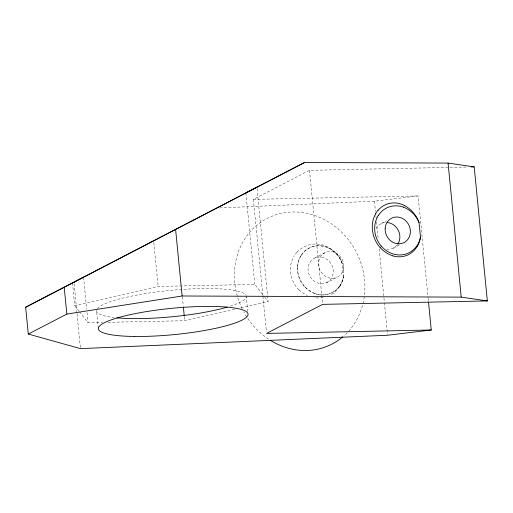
<?xml version="1.0" encoding="UTF-8"?>
<svg xmlns="http://www.w3.org/2000/svg" width="513" height="513" viewBox="0 0 513 513"><rect width="100%" height="100%" fill="white"/><g stroke="black" fill="none" stroke-linecap="round" stroke-linejoin="round"><path stroke-width="0.38" stroke-dasharray="2.56 1.92" d="M296.95 252.204L296.232 253.018A26.426 24.855 54.8 0 0 294.302 255.673M262.829 295.347L253.416 199.371L309.506 170.329L467.811 167.02M314.809 257.988L325.325 252.543M381.415 223.495L386.327 220.956M326.499 282.721A13.684 12.331 62.6 0 0 327.429 259.687A13.684 12.331 62.6 0 0 308.037 268.658A13.684 12.331 62.6 0 0 326.499 282.721L337.015 277.276A13.684 12.331 62.6 0 0 337.945 254.243A13.684 12.331 62.6 0 0 318.554 263.214A13.684 12.331 62.6 0 0 337.015 277.276M393.112 248.234L399.422 244.964M72.506 282.939L74.725 305.588L158.132 286.427L254.833 284.401L264.323 296.649M107.999 322.311L184.718 320.708L235.384 309.07M240.841 307.813L268.126 301.541L257.064 188.758M219.699 207.945L374.458 201.199L418.114 195.928L428.073 297.457M253.416 199.371L418.114 195.928M79.47 311.712L88.018 322.728L102.401 322.433M299.008 289.794L300.714 291.32A28.94 27.221 54.8 0 0 307.499 295.539M304.722 286.677L304.068 285.946A24.733 22.296 62.6 0 1 297.649 270.838A25.336 22.835 62.6 0 1 299.81 257.853A24.06 21.687 62.6 0 1 301.131 255.436M264.804 297.258L268.126 301.541M74.725 305.588L78.996 311.096M428.15 298.252L428.458 301.426M374.458 201.199L375.471 211.51M375.856 215.473L376.016 217.063M376.478 221.821L378.113 238.474M379.126 248.792L384.333 301.933M384.41 302.728L387.527 334.457M325.896 246.125A28.67 26.971 54.8 0 1 336.637 253.832L337.304 254.608A26.804 25.214 54.8 0 1 341.915 262.541L343.351 277.155M309.506 170.329L322.574 303.587M262.906 296.142L266.407 331.834M245.868 192.959L254.833 284.401M247.76 311.474L246.311 296.713A75.244 13.197 -5.6 0 1 229.888 306.299M182.378 296.854L183.314 306.396M184.327 316.733L184.718 320.708M153.817 242.412L158.132 286.427M98.291 328.294L96.54 310.423A75.244 13.197 -5.6 0 0 114.001 317.534M83.548 277.148L86.71 309.371M87.018 312.513L88.018 322.728M74.103 283.695L76.976 313.001M77.053 313.789L80.394 347.846M268.479 339.106A70.685 63.721 62.6 0 1 243.746 311.891M242.098 308.685A70.685 63.721 62.6 0 1 264.028 220.199A70.685 63.721 62.6 0 1 351.097 243.451A70.685 63.721 62.6 0 1 343.954 335.88M397.075 245.156A13.684 12.331 62.6 0 1 386.27 249.094M376.029 228.747A13.684 12.331 62.6 0 1 385.949 222.462M339.798 286.446A27.176 25.56 54.8 0 0 343.338 277.155A24.913 22.457 62.6 0 1 340.19 285.286M341.915 262.541A24.579 22.162 62.6 0 0 336.592 254.025A25.926 23.367 62.6 0 0 326.255 247.106M339.721 286.395A27.843 26.189 54.8 0 1 329.821 295.366M323.119 297.591A27.843 26.189 54.8 0 1 313.918 297.591M298.964 289.839A27.221 25.605 54.8 0 1 294.372 255.724M297.014 252.268A27.914 26.253 54.8 0 1 325.922 246.054M301.214 255.493A24.99 22.527 62.6 0 1 326.268 247.048M315.053 293.603A25.926 23.367 62.6 0 1 304.728 286.671M340.1 285.215A24.99 22.527 62.6 0 1 315.04 293.667M97.361 308.627A75.244 13.197 -5.6 0 1 174.003 290.069A75.244 13.197 -5.6 0 1 246.08 295.405M297.546 266.754A25.079 22.61 62.6 0 0 330.962 293.212A25.079 22.61 62.6 0 0 333.463 251.101A25.079 22.61 62.6 0 0 297.546 266.754"/><path stroke-width="0.77" d="M378.068 210.195L377.427 210.971A26.426 22.482 67.6 0 0 375.696 213.53M72.506 282.939L83.548 277.148M245.868 192.959L256.91 187.168M431.26 329.981L387.604 335.245L80.47 348.635L28.279 334.053L25.65 307.242L304.549 162.493L448.08 163.076L474.204 166.885L487.35 300.932L322.651 304.376L266.561 333.424L431.26 329.981L428.535 302.215M25.65 307.242L304.549 162.493M28.279 334.053L66.844 314.084L182.134 295.995L461.219 297.123L487.35 300.932M471.011 166.949L474.204 166.885M392.913 255.865L391.926 255.545A28.94 24.618 67.6 0 1 381.845 249.305L380.274 247.708M381.191 246.009L381.845 246.74A25.926 23.367 62.6 0 0 392.182 253.666A24.99 22.527 62.6 0 0 417.223 245.278M448.08 163.076L461.219 297.123M404.327 205.508A28.67 24.393 67.6 0 1 414.164 213.684L414.78 214.485A26.804 22.803 67.6 0 1 419.038 222.604L420.474 237.218A27.176 23.117 67.6 0 1 417.325 246.298M183.391 307.191L184.25 315.937M175.613 229.465L182.134 295.995M64.215 287.274L66.844 314.084M342.799 336.874A70.685 63.721 62.6 0 1 270.248 340.247M387.084 222.488A13.684 12.331 62.6 0 1 398.325 230.408A13.684 12.331 62.6 0 1 397.844 244.111M420.461 237.218A24.913 22.457 62.6 0 1 417.313 245.349M419.038 222.604A24.579 22.162 62.6 0 0 413.715 214.088A25.926 23.367 62.6 0 0 403.378 207.169M417.255 246.24A27.843 23.688 67.6 0 1 392.907 255.91M380.242 247.747A27.221 23.156 67.6 0 1 375.76 213.581M378.132 210.266A27.914 23.745 67.6 0 1 404.353 205.437M378.337 215.556A24.99 22.527 62.6 0 1 403.398 207.111M376.927 217.91A24.06 21.687 62.6 0 1 378.261 215.498M381.165 246.035A25.002 22.54 62.6 0 1 376.991 217.948M227.169 307.127A75.244 13.197 -5.6 0 1 116.849 317.829M385.16 228.721A13.684 12.331 62.6 0 0 403.628 242.784A13.684 12.331 62.6 0 0 404.552 219.75A13.684 12.331 62.6 0 0 385.16 228.721M134.47 336.464A75.244 13.197 -5.6 0 0 248.061 314.584A75.244 13.197 -5.6 0 0 136.997 313.27A75.244 13.197 -5.6 0 0 134.47 336.464"/></g></svg>
